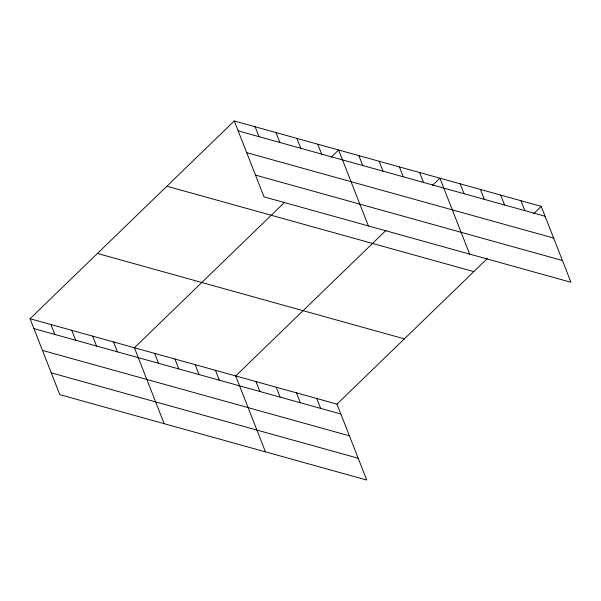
<?xml version="1.0" encoding="UTF-8"?>
<svg xmlns="http://www.w3.org/2000/svg" width="601" height="601" viewBox="0 0 601 601"><rect width="100%" height="100%" fill="white"/><g stroke="black" fill="none" stroke-linecap="round" stroke-linejoin="round"><path stroke-width="0.9" d="M30.05 318.718L336.981 404.12L366.738 480.041L59.799 394.639L30.05 318.718L234.262 120.959L541.2 206.361L570.95 282.282L264.019 196.88L234.262 120.959M284.709 202.206L134.406 347.754L164.163 423.675M331.211 157.177L338.618 150.002L368.375 225.916M386 230.386L235.697 375.933L265.447 451.854M432.495 185.363L439.909 178.181L469.659 254.103M336.981 404.12L487.283 258.573M533.786 213.543L541.2 206.361M238.146 130.86L545.077 216.262M246.68 152.646L553.619 238.049M255.478 175.094L562.408 260.496M166.875 186.22L473.806 271.622M97.437 253.457L404.375 338.859M33.926 328.619L340.865 414.021M42.468 350.406L349.399 435.808M51.265 372.853L358.196 458.255M520.939 200.726L524.816 210.628M500.686 195.092L504.562 204.994M480.424 189.458L484.301 199.352M460.163 183.816L464.047 193.717M419.648 172.547L423.532 182.441M399.395 166.905L403.271 176.807M379.133 161.271L383.017 171.172M358.88 155.636L362.756 165.538M317.749 144.195L321.633 154.089M296.879 138.38L300.755 148.282M276.009 132.573L279.886 142.475M255.132 126.766L259.016 136.667M316.727 398.486L320.603 408.38M296.466 392.844L300.35 402.745M276.212 387.209L280.089 397.111M255.951 381.575L259.835 391.469M215.436 370.299L219.32 380.2M195.182 364.664L199.059 374.558M174.921 359.03L178.805 368.924M154.667 353.388L158.544 363.289M113.536 341.946L117.413 351.848M92.667 336.139L96.543 346.041M71.789 330.332L75.673 340.234M50.92 324.525L54.804 334.426"/></g></svg>
